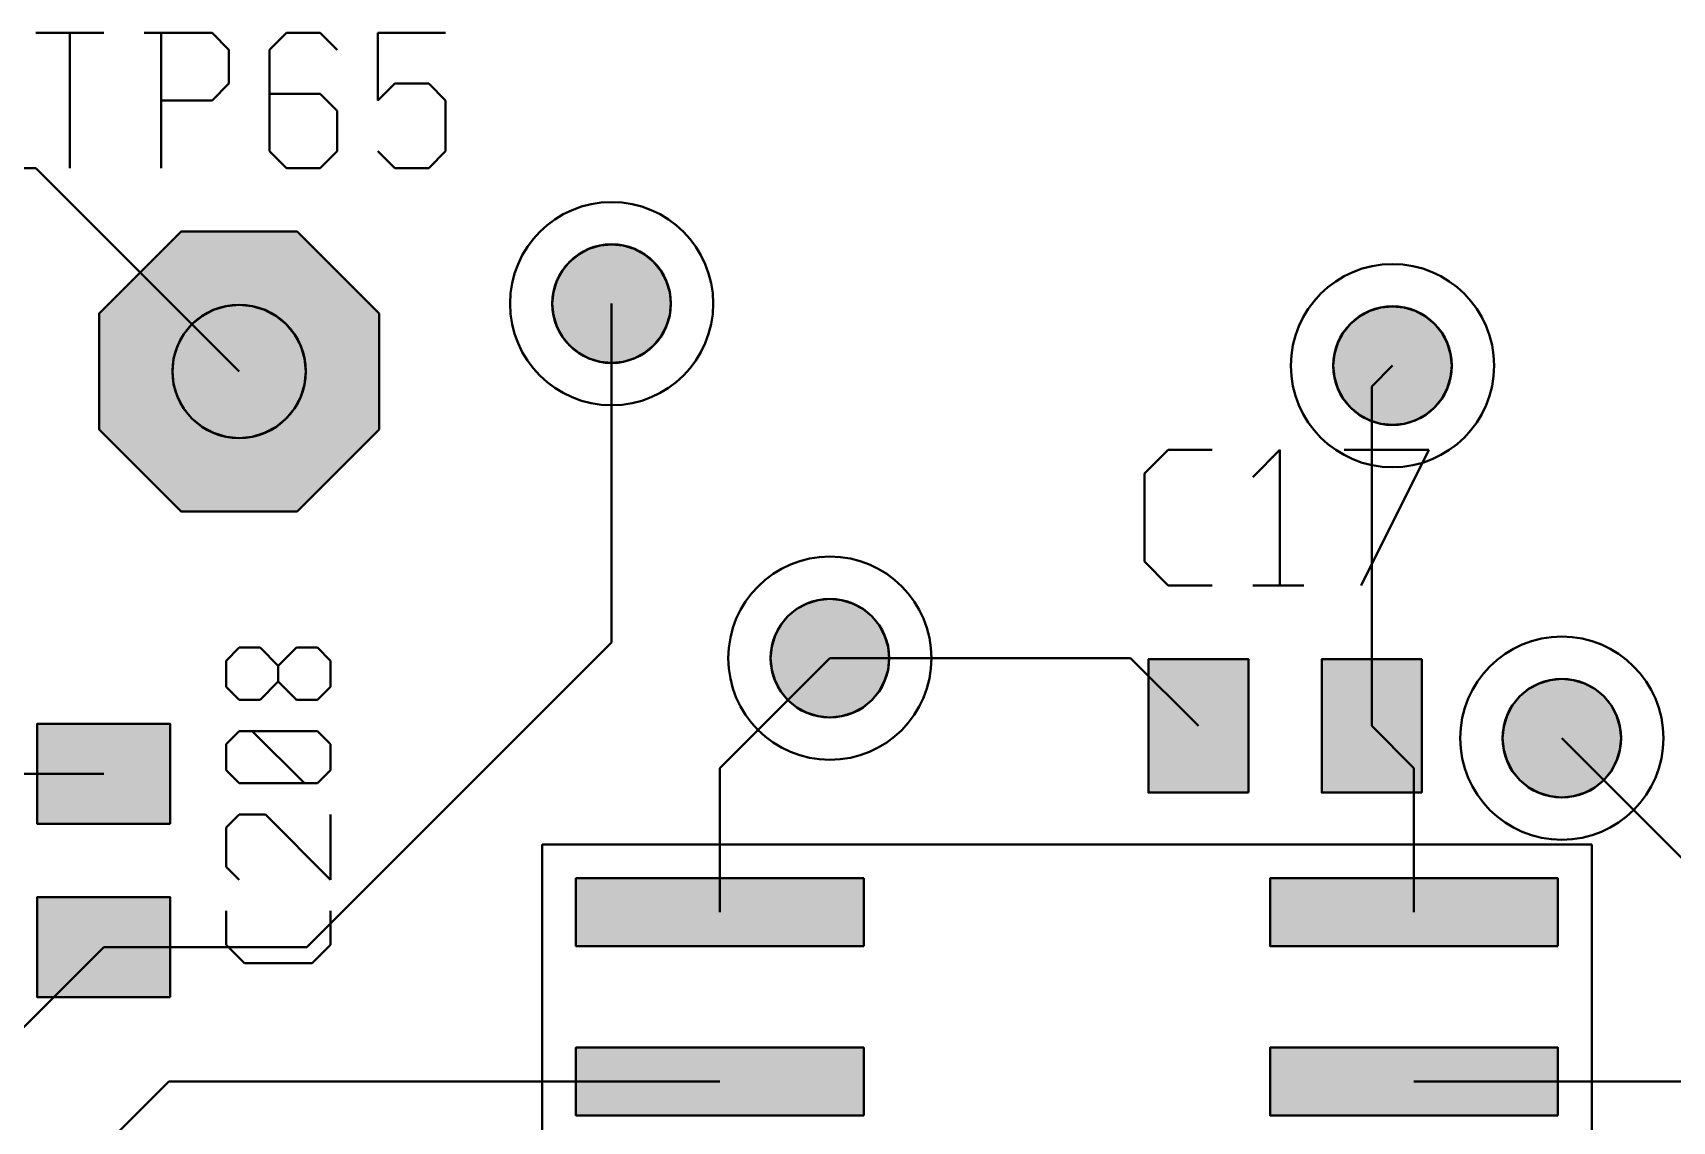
# Model space of a CAD drawing. Header units: millimetres. Extents: x 3 to 131, y 2 to 65.
# Drawn here: x 63.37 to 75.67, y 40.94 to 49.11 of the extents above; entities that cross this region are included whole.
import ezdxf

# ---------------------------------------------------------------- set-up
doc = ezdxf.new("R2010")
doc.units = ezdxf.units.MM
for name, color, linetype in [('bottom_copper', 7, 'Continuous'), ('drill_plated', 7, 'Continuous'), ('top_copper', 7, 'Continuous'), ('top_silk', 7, 'Continuous')]:
    doc.layers.add(name, color=color, linetype=linetype)

msp = doc.modelspace()

# ---------------------------------------------------------------- hatches: boundary and pattern name
at = {"layer": 'bottom_copper', "lineweight": 40}
for points in [[(65.971, 46.131), (65.356, 45.516), (64.486, 45.516), (63.871, 46.131), (63.871, 47), (64.486, 47.615), (65.356, 47.615), (65.971, 47), (65.971, 46.131)], [(68.151, 46.987), (68.125, 46.903), (68.084, 46.827), (68.029, 46.759), (67.962, 46.704), (67.885, 46.663), (67.802, 46.638), (67.715, 46.629), (67.628, 46.638), (67.545, 46.663), (67.468, 46.704), (67.4, 46.759), (67.345, 46.827), (67.304, 46.903), (67.279, 46.987), (67.27, 47.074), (67.279, 47.16), (67.304, 47.244), (67.345, 47.32), (67.4, 47.388), (67.468, 47.443), (67.545, 47.484), (67.628, 47.509), (67.715, 47.518), (67.802, 47.509), (67.885, 47.484), (67.962, 47.443), (68.029, 47.388), (68.084, 47.32), (68.125, 47.244), (68.151, 47.16), (68.159, 47.074), (68.151, 46.987)], [(65.411, 46.468), (65.383, 46.374), (65.337, 46.288), (65.274, 46.212), (65.199, 46.15), (65.112, 46.104), (65.018, 46.075), (64.921, 46.066), (64.823, 46.075), (64.729, 46.104), (64.643, 46.15), (64.567, 46.212), (64.505, 46.288), (64.459, 46.374), (64.43, 46.468), (64.421, 46.566), (64.43, 46.663), (64.459, 46.757), (64.505, 46.843), (64.567, 46.919), (64.643, 46.981), (64.729, 47.027), (64.823, 47.056), (64.921, 47.066), (65.018, 47.056), (65.112, 47.027), (65.199, 46.981), (65.274, 46.919), (65.337, 46.843), (65.383, 46.757), (65.411, 46.663), (65.421, 46.566), (65.411, 46.468)], [(74.008, 46.522), (73.982, 46.438), (73.941, 46.362), (73.886, 46.294), (73.819, 46.239), (73.742, 46.198), (73.659, 46.173), (73.572, 46.164), (73.485, 46.173), (73.402, 46.198), (73.325, 46.239), (73.257, 46.294), (73.202, 46.362), (73.161, 46.438), (73.136, 46.522), (73.127, 46.609), (73.136, 46.695), (73.161, 46.779), (73.202, 46.856), (73.257, 46.923), (73.325, 46.978), (73.402, 47.019), (73.485, 47.045), (73.572, 47.053), (73.659, 47.045), (73.742, 47.019), (73.819, 46.978), (73.886, 46.923), (73.941, 46.856), (73.982, 46.779), (74.008, 46.695), (74.016, 46.609), (74.008, 46.522)], [(69.788, 44.328), (69.762, 44.244), (69.721, 44.168), (69.666, 44.1), (69.599, 44.045), (69.522, 44.004), (69.439, 43.979), (69.352, 43.97), (69.265, 43.979), (69.182, 44.004), (69.105, 44.045), (69.037, 44.1), (68.982, 44.168), (68.941, 44.244), (68.916, 44.328), (68.907, 44.415), (68.916, 44.501), (68.941, 44.585), (68.982, 44.662), (69.037, 44.729), (69.105, 44.784), (69.182, 44.825), (69.265, 44.851), (69.352, 44.859), (69.439, 44.851), (69.522, 44.825), (69.599, 44.784), (69.666, 44.729), (69.721, 44.662), (69.762, 44.585), (69.788, 44.501), (69.796, 44.415), (69.788, 44.328)], [(75.278, 43.728), (75.252, 43.644), (75.211, 43.568), (75.156, 43.5), (75.089, 43.445), (75.012, 43.404), (74.929, 43.379), (74.842, 43.37), (74.755, 43.379), (74.672, 43.404), (74.595, 43.445), (74.527, 43.5), (74.472, 43.568), (74.431, 43.644), (74.406, 43.728), (74.397, 43.815), (74.406, 43.901), (74.431, 43.985), (74.472, 44.062), (74.527, 44.129), (74.595, 44.184), (74.672, 44.225), (74.755, 44.251), (74.842, 44.259), (74.929, 44.251), (75.012, 44.225), (75.089, 44.184), (75.156, 44.129), (75.211, 44.062), (75.252, 43.985), (75.278, 43.901), (75.286, 43.815), (75.278, 43.728)]]:
    msp.add_hatch(color=7, dxfattribs=at).paths.add_polyline_path(points, flags=0)
at = {"layer": 'drill_plated', "lineweight": 40}
for points in [[(68.151, 46.987), (68.125, 46.903), (68.084, 46.827), (68.029, 46.759), (67.962, 46.704), (67.885, 46.663), (67.802, 46.638), (67.715, 46.629), (67.628, 46.638), (67.545, 46.663), (67.468, 46.704), (67.4, 46.759), (67.345, 46.827), (67.304, 46.903), (67.279, 46.987), (67.27, 47.074), (67.279, 47.16), (67.304, 47.244), (67.345, 47.32), (67.4, 47.388), (67.468, 47.443), (67.545, 47.484), (67.628, 47.509), (67.715, 47.518), (67.802, 47.509), (67.885, 47.484), (67.962, 47.443), (68.029, 47.388), (68.084, 47.32), (68.125, 47.244), (68.151, 47.16), (68.159, 47.074), (68.151, 46.987)], [(65.411, 46.468), (65.383, 46.374), (65.337, 46.288), (65.274, 46.212), (65.199, 46.15), (65.112, 46.104), (65.018, 46.075), (64.921, 46.066), (64.823, 46.075), (64.729, 46.104), (64.643, 46.15), (64.567, 46.212), (64.505, 46.288), (64.459, 46.374), (64.43, 46.468), (64.421, 46.566), (64.43, 46.663), (64.459, 46.757), (64.505, 46.843), (64.567, 46.919), (64.643, 46.981), (64.729, 47.027), (64.823, 47.056), (64.921, 47.066), (65.018, 47.056), (65.112, 47.027), (65.199, 46.981), (65.274, 46.919), (65.337, 46.843), (65.383, 46.757), (65.411, 46.663), (65.421, 46.566), (65.411, 46.468)], [(74.008, 46.522), (73.982, 46.438), (73.941, 46.362), (73.886, 46.294), (73.819, 46.239), (73.742, 46.198), (73.659, 46.173), (73.572, 46.164), (73.485, 46.173), (73.402, 46.198), (73.325, 46.239), (73.257, 46.294), (73.202, 46.362), (73.161, 46.438), (73.136, 46.522), (73.127, 46.609), (73.136, 46.695), (73.161, 46.779), (73.202, 46.856), (73.257, 46.923), (73.325, 46.978), (73.402, 47.019), (73.485, 47.045), (73.572, 47.053), (73.659, 47.045), (73.742, 47.019), (73.819, 46.978), (73.886, 46.923), (73.941, 46.856), (73.982, 46.779), (74.008, 46.695), (74.016, 46.609), (74.008, 46.522)], [(69.788, 44.328), (69.762, 44.244), (69.721, 44.168), (69.666, 44.1), (69.599, 44.045), (69.522, 44.004), (69.439, 43.979), (69.352, 43.97), (69.265, 43.979), (69.182, 44.004), (69.105, 44.045), (69.037, 44.1), (68.982, 44.168), (68.941, 44.244), (68.916, 44.328), (68.907, 44.415), (68.916, 44.501), (68.941, 44.585), (68.982, 44.662), (69.037, 44.729), (69.105, 44.784), (69.182, 44.825), (69.265, 44.851), (69.352, 44.859), (69.439, 44.851), (69.522, 44.825), (69.599, 44.784), (69.666, 44.729), (69.721, 44.662), (69.762, 44.585), (69.788, 44.501), (69.796, 44.415), (69.788, 44.328)], [(75.278, 43.728), (75.252, 43.644), (75.211, 43.568), (75.156, 43.5), (75.089, 43.445), (75.012, 43.404), (74.929, 43.379), (74.842, 43.37), (74.755, 43.379), (74.672, 43.404), (74.595, 43.445), (74.527, 43.5), (74.472, 43.568), (74.431, 43.644), (74.406, 43.728), (74.397, 43.815), (74.406, 43.901), (74.431, 43.985), (74.472, 44.062), (74.527, 44.129), (74.595, 44.184), (74.672, 44.225), (74.755, 44.251), (74.842, 44.259), (74.929, 44.251), (75.012, 44.225), (75.089, 44.184), (75.156, 44.129), (75.211, 44.062), (75.252, 43.985), (75.278, 43.901), (75.286, 43.815), (75.278, 43.728)]]:
    msp.add_hatch(color=7, dxfattribs=at).paths.add_polyline_path(points, flags=0)
at = {"layer": 'top_copper', "lineweight": 40}
for points in [[(65.971, 46.131), (65.356, 45.516), (64.486, 45.516), (63.871, 46.131), (63.871, 47), (64.486, 47.615), (65.356, 47.615), (65.971, 47), (65.971, 46.131)], [(68.151, 46.987), (68.125, 46.903), (68.084, 46.827), (68.029, 46.759), (67.962, 46.704), (67.885, 46.663), (67.802, 46.638), (67.715, 46.629), (67.628, 46.638), (67.545, 46.663), (67.468, 46.704), (67.4, 46.759), (67.345, 46.827), (67.304, 46.903), (67.279, 46.987), (67.27, 47.074), (67.279, 47.16), (67.304, 47.244), (67.345, 47.32), (67.4, 47.388), (67.468, 47.443), (67.545, 47.484), (67.628, 47.509), (67.715, 47.518), (67.802, 47.509), (67.885, 47.484), (67.962, 47.443), (68.029, 47.388), (68.084, 47.32), (68.125, 47.244), (68.151, 47.16), (68.159, 47.074), (68.151, 46.987)], [(65.411, 46.468), (65.383, 46.374), (65.337, 46.288), (65.274, 46.212), (65.199, 46.15), (65.112, 46.104), (65.018, 46.075), (64.921, 46.066), (64.823, 46.075), (64.729, 46.104), (64.643, 46.15), (64.567, 46.212), (64.505, 46.288), (64.459, 46.374), (64.43, 46.468), (64.421, 46.566), (64.43, 46.663), (64.459, 46.757), (64.505, 46.843), (64.567, 46.919), (64.643, 46.981), (64.729, 47.027), (64.823, 47.056), (64.921, 47.066), (65.018, 47.056), (65.112, 47.027), (65.199, 46.981), (65.274, 46.919), (65.337, 46.843), (65.383, 46.757), (65.411, 46.663), (65.421, 46.566), (65.411, 46.468)], [(74.008, 46.522), (73.982, 46.438), (73.941, 46.362), (73.886, 46.294), (73.819, 46.239), (73.742, 46.198), (73.659, 46.173), (73.572, 46.164), (73.485, 46.173), (73.402, 46.198), (73.325, 46.239), (73.257, 46.294), (73.202, 46.362), (73.161, 46.438), (73.136, 46.522), (73.127, 46.609), (73.136, 46.695), (73.161, 46.779), (73.202, 46.856), (73.257, 46.923), (73.325, 46.978), (73.402, 47.019), (73.485, 47.045), (73.572, 47.053), (73.659, 47.045), (73.742, 47.019), (73.819, 46.978), (73.886, 46.923), (73.941, 46.856), (73.982, 46.779), (74.008, 46.695), (74.016, 46.609), (74.008, 46.522)], [(69.788, 44.328), (69.762, 44.244), (69.721, 44.168), (69.666, 44.1), (69.599, 44.045), (69.522, 44.004), (69.439, 43.979), (69.352, 43.97), (69.265, 43.979), (69.182, 44.004), (69.105, 44.045), (69.037, 44.1), (68.982, 44.168), (68.941, 44.244), (68.916, 44.328), (68.907, 44.415), (68.916, 44.501), (68.941, 44.585), (68.982, 44.662), (69.037, 44.729), (69.105, 44.784), (69.182, 44.825), (69.265, 44.851), (69.352, 44.859), (69.439, 44.851), (69.522, 44.825), (69.599, 44.784), (69.666, 44.729), (69.721, 44.662), (69.762, 44.585), (69.788, 44.501), (69.796, 44.415), (69.788, 44.328)], [(72.491, 43.407), (71.741, 43.407), (71.741, 44.407), (72.491, 44.407), (72.491, 43.407)], [(73.791, 43.407), (73.041, 43.407), (73.041, 44.407), (73.791, 44.407), (73.791, 43.407)], [(75.278, 43.728), (75.252, 43.644), (75.211, 43.568), (75.156, 43.5), (75.089, 43.445), (75.012, 43.404), (74.929, 43.379), (74.842, 43.37), (74.755, 43.379), (74.672, 43.404), (74.595, 43.445), (74.527, 43.5), (74.472, 43.568), (74.431, 43.644), (74.406, 43.728), (74.397, 43.815), (74.406, 43.901), (74.431, 43.985), (74.472, 44.062), (74.527, 44.129), (74.595, 44.184), (74.672, 44.225), (74.755, 44.251), (74.842, 44.259), (74.929, 44.251), (75.012, 44.225), (75.089, 44.184), (75.156, 44.129), (75.211, 44.062), (75.252, 43.985), (75.278, 43.901), (75.286, 43.815), (75.278, 43.728)], [(64.405, 43.173), (63.405, 43.173), (63.405, 43.922), (64.405, 43.922), (64.405, 43.173)], [(69.606, 42.256), (67.447, 42.256), (67.447, 42.764), (69.606, 42.764), (69.606, 42.256)], [(74.813, 42.256), (72.654, 42.256), (72.654, 42.764), (74.813, 42.764), (74.813, 42.256)], [(64.405, 41.873), (63.405, 41.873), (63.405, 42.622), (64.405, 42.622), (64.405, 41.873)], [(69.606, 40.986), (67.447, 40.986), (67.447, 41.494), (69.606, 41.494), (69.606, 40.986)], [(74.813, 40.986), (72.654, 40.986), (72.654, 41.494), (74.813, 41.494), (74.813, 40.986)]]:
    msp.add_hatch(color=7, dxfattribs=at).paths.add_polyline_path(points, flags=0)

# ---------------------------------------------------------------- linework, layer by layer
at = {"layer": 'bottom_copper', "color": 7, "lineweight": 40}
for p, q in [((64.486, 47.615), (63.871, 47)), ((65.356, 47.615), (64.486, 47.615)), ((65.971, 47), (65.356, 47.615)), ((63.871, 47), (63.871, 46.131)), ((65.971, 46.131), (65.971, 47)), ((63.871, 46.131), (64.486, 45.516)), ((65.356, 45.516), (65.971, 46.131)), ((64.486, 45.516), (65.356, 45.516))]:
    msp.add_line(p, q, dxfattribs=at)
for points in [[(65.971, 46.131), (65.356, 45.516), (64.486, 45.516), (63.871, 46.131), (63.871, 47), (64.486, 47.615), (65.356, 47.615), (65.971, 47), (65.971, 46.131)], [(68.151, 46.987), (68.125, 46.903), (68.084, 46.827), (68.029, 46.759), (67.962, 46.704), (67.885, 46.663), (67.802, 46.638), (67.715, 46.629), (67.628, 46.638), (67.545, 46.663), (67.468, 46.704), (67.4, 46.759), (67.345, 46.827), (67.304, 46.903), (67.279, 46.987), (67.27, 47.074), (67.279, 47.16), (67.304, 47.244), (67.345, 47.32), (67.4, 47.388), (67.468, 47.443), (67.545, 47.484), (67.628, 47.509), (67.715, 47.518), (67.802, 47.509), (67.885, 47.484), (67.962, 47.443), (68.029, 47.388), (68.084, 47.32), (68.125, 47.244), (68.151, 47.16), (68.159, 47.074), (68.151, 46.987)], [(65.411, 46.468), (65.383, 46.374), (65.337, 46.288), (65.274, 46.212), (65.199, 46.15), (65.112, 46.104), (65.018, 46.075), (64.921, 46.066), (64.823, 46.075), (64.729, 46.104), (64.643, 46.15), (64.567, 46.212), (64.505, 46.288), (64.459, 46.374), (64.43, 46.468), (64.421, 46.566), (64.43, 46.663), (64.459, 46.757), (64.505, 46.843), (64.567, 46.919), (64.643, 46.981), (64.729, 47.027), (64.823, 47.056), (64.921, 47.066), (65.018, 47.056), (65.112, 47.027), (65.199, 46.981), (65.274, 46.919), (65.337, 46.843), (65.383, 46.757), (65.411, 46.663), (65.421, 46.566), (65.411, 46.468)], [(74.008, 46.522), (73.982, 46.438), (73.941, 46.362), (73.886, 46.294), (73.819, 46.239), (73.742, 46.198), (73.659, 46.173), (73.572, 46.164), (73.485, 46.173), (73.402, 46.198), (73.325, 46.239), (73.257, 46.294), (73.202, 46.362), (73.161, 46.438), (73.136, 46.522), (73.127, 46.609), (73.136, 46.695), (73.161, 46.779), (73.202, 46.856), (73.257, 46.923), (73.325, 46.978), (73.402, 47.019), (73.485, 47.045), (73.572, 47.053), (73.659, 47.045), (73.742, 47.019), (73.819, 46.978), (73.886, 46.923), (73.941, 46.856), (73.982, 46.779), (74.008, 46.695), (74.016, 46.609), (74.008, 46.522)], [(69.788, 44.328), (69.762, 44.244), (69.721, 44.168), (69.666, 44.1), (69.599, 44.045), (69.522, 44.004), (69.439, 43.979), (69.352, 43.97), (69.265, 43.979), (69.182, 44.004), (69.105, 44.045), (69.037, 44.1), (68.982, 44.168), (68.941, 44.244), (68.916, 44.328), (68.907, 44.415), (68.916, 44.501), (68.941, 44.585), (68.982, 44.662), (69.037, 44.729), (69.105, 44.784), (69.182, 44.825), (69.265, 44.851), (69.352, 44.859), (69.439, 44.851), (69.522, 44.825), (69.599, 44.784), (69.666, 44.729), (69.721, 44.662), (69.762, 44.585), (69.788, 44.501), (69.796, 44.415), (69.788, 44.328)], [(75.278, 43.728), (75.252, 43.644), (75.211, 43.568), (75.156, 43.5), (75.089, 43.445), (75.012, 43.404), (74.929, 43.379), (74.842, 43.37), (74.755, 43.379), (74.672, 43.404), (74.595, 43.445), (74.527, 43.5), (74.472, 43.568), (74.431, 43.644), (74.406, 43.728), (74.397, 43.815), (74.406, 43.901), (74.431, 43.985), (74.472, 44.062), (74.527, 44.129), (74.595, 44.184), (74.672, 44.225), (74.755, 44.251), (74.842, 44.259), (74.929, 44.251), (75.012, 44.225), (75.089, 44.184), (75.156, 44.129), (75.211, 44.062), (75.252, 43.985), (75.278, 43.901), (75.286, 43.815), (75.278, 43.728)]]:
    msp.add_lwpolyline(points, close=True, dxfattribs=at)
for centre, major_axis in [((67.715, 47.074), (0.762, 0)), ((67.715, 47.074), (0.445, 0)), ((73.572, 46.609), (0.762, 0)), ((64.921, 46.566), (0.5, 0)), ((73.572, 46.609), (0.445, 0)), ((69.352, 44.415), (0.762, 0)), ((69.352, 44.415), (0.445, 0)), ((74.842, 43.815), (0.762, 0)), ((74.842, 43.815), (0.445, 0))]:
    msp.add_ellipse(centre, major_axis=major_axis, ratio=1, dxfattribs=at)
at = {"layer": 'drill_plated', "color": 7, "lineweight": 40}
for points in [[(68.151, 46.987), (68.125, 46.903), (68.084, 46.827), (68.029, 46.759), (67.962, 46.704), (67.885, 46.663), (67.802, 46.638), (67.715, 46.629), (67.628, 46.638), (67.545, 46.663), (67.468, 46.704), (67.4, 46.759), (67.345, 46.827), (67.304, 46.903), (67.279, 46.987), (67.27, 47.074), (67.279, 47.16), (67.304, 47.244), (67.345, 47.32), (67.4, 47.388), (67.468, 47.443), (67.545, 47.484), (67.628, 47.509), (67.715, 47.518), (67.802, 47.509), (67.885, 47.484), (67.962, 47.443), (68.029, 47.388), (68.084, 47.32), (68.125, 47.244), (68.151, 47.16), (68.159, 47.074), (68.151, 46.987)], [(65.411, 46.468), (65.383, 46.374), (65.337, 46.288), (65.274, 46.212), (65.199, 46.15), (65.112, 46.104), (65.018, 46.075), (64.921, 46.066), (64.823, 46.075), (64.729, 46.104), (64.643, 46.15), (64.567, 46.212), (64.505, 46.288), (64.459, 46.374), (64.43, 46.468), (64.421, 46.566), (64.43, 46.663), (64.459, 46.757), (64.505, 46.843), (64.567, 46.919), (64.643, 46.981), (64.729, 47.027), (64.823, 47.056), (64.921, 47.066), (65.018, 47.056), (65.112, 47.027), (65.199, 46.981), (65.274, 46.919), (65.337, 46.843), (65.383, 46.757), (65.411, 46.663), (65.421, 46.566), (65.411, 46.468)], [(74.008, 46.522), (73.982, 46.438), (73.941, 46.362), (73.886, 46.294), (73.819, 46.239), (73.742, 46.198), (73.659, 46.173), (73.572, 46.164), (73.485, 46.173), (73.402, 46.198), (73.325, 46.239), (73.257, 46.294), (73.202, 46.362), (73.161, 46.438), (73.136, 46.522), (73.127, 46.609), (73.136, 46.695), (73.161, 46.779), (73.202, 46.856), (73.257, 46.923), (73.325, 46.978), (73.402, 47.019), (73.485, 47.045), (73.572, 47.053), (73.659, 47.045), (73.742, 47.019), (73.819, 46.978), (73.886, 46.923), (73.941, 46.856), (73.982, 46.779), (74.008, 46.695), (74.016, 46.609), (74.008, 46.522)], [(69.788, 44.328), (69.762, 44.244), (69.721, 44.168), (69.666, 44.1), (69.599, 44.045), (69.522, 44.004), (69.439, 43.979), (69.352, 43.97), (69.265, 43.979), (69.182, 44.004), (69.105, 44.045), (69.037, 44.1), (68.982, 44.168), (68.941, 44.244), (68.916, 44.328), (68.907, 44.415), (68.916, 44.501), (68.941, 44.585), (68.982, 44.662), (69.037, 44.729), (69.105, 44.784), (69.182, 44.825), (69.265, 44.851), (69.352, 44.859), (69.439, 44.851), (69.522, 44.825), (69.599, 44.784), (69.666, 44.729), (69.721, 44.662), (69.762, 44.585), (69.788, 44.501), (69.796, 44.415), (69.788, 44.328)], [(75.278, 43.728), (75.252, 43.644), (75.211, 43.568), (75.156, 43.5), (75.089, 43.445), (75.012, 43.404), (74.929, 43.379), (74.842, 43.37), (74.755, 43.379), (74.672, 43.404), (74.595, 43.445), (74.527, 43.5), (74.472, 43.568), (74.431, 43.644), (74.406, 43.728), (74.397, 43.815), (74.406, 43.901), (74.431, 43.985), (74.472, 44.062), (74.527, 44.129), (74.595, 44.184), (74.672, 44.225), (74.755, 44.251), (74.842, 44.259), (74.929, 44.251), (75.012, 44.225), (75.089, 44.184), (75.156, 44.129), (75.211, 44.062), (75.252, 43.985), (75.278, 43.901), (75.286, 43.815), (75.278, 43.728)]]:
    msp.add_lwpolyline(points, close=True, dxfattribs=at)
for centre, major_axis in [((67.715, 47.074), (0.445, 0)), ((64.921, 46.566), (0.5, 0)), ((73.572, 46.609), (0.445, 0)), ((69.352, 44.415), (0.445, 0)), ((74.842, 43.815), (0.445, 0))]:
    msp.add_ellipse(centre, major_axis=major_axis, ratio=1, dxfattribs=at)
at = {"layer": 'top_copper', "color": 7, "lineweight": 40}
for p, q in [((60.095, 48.09), (63.397, 48.09)), ((63.397, 48.09), (64.921, 46.566)), ((64.486, 47.615), (63.871, 47)), ((65.356, 47.615), (64.486, 47.615)), ((65.971, 47), (65.356, 47.615)), ((63.871, 47), (63.871, 46.131)), ((65.971, 46.131), (65.971, 47)), ((67.715, 47.074), (67.715, 44.533)), ((73.416, 46.453), (73.572, 46.609)), ((73.416, 43.907), (73.416, 46.453)), ((63.871, 46.131), (64.486, 45.516)), ((65.356, 45.516), (65.971, 46.131)), ((64.486, 45.516), (65.356, 45.516)), ((65.429, 42.248), (67.715, 44.533)), ((68.526, 43.589), (69.352, 44.415)), ((69.352, 44.415), (71.608, 44.415)), ((71.608, 44.415), (72.116, 43.907)), ((72.491, 44.407), (71.741, 44.407)), ((71.741, 44.407), (71.741, 43.407)), ((72.491, 43.407), (72.491, 44.407)), ((73.791, 44.407), (73.041, 44.407)), ((73.041, 44.407), (73.041, 43.407)), ((73.791, 43.407), (73.791, 44.407)), ((63.405, 43.922), (63.405, 43.173)), ((64.405, 43.922), (63.405, 43.922)), ((64.405, 43.173), (64.405, 43.922)), ((73.733, 43.589), (73.416, 43.907)), ((76.032, 42.625), (74.842, 43.815)), ((63.905, 43.547), (62.411, 43.547)), ((68.526, 42.51), (68.526, 43.589)), ((73.733, 42.51), (73.733, 43.589)), ((71.741, 43.407), (72.491, 43.407)), ((73.041, 43.407), (73.791, 43.407)), ((63.405, 43.173), (64.405, 43.173)), ((67.447, 42.764), (67.447, 42.256)), ((69.606, 42.764), (67.447, 42.764)), ((69.606, 42.256), (69.606, 42.764)), ((72.654, 42.764), (72.654, 42.256)), ((74.813, 42.764), (72.654, 42.764)), ((74.813, 42.256), (74.813, 42.764)), ((63.405, 42.622), (63.405, 41.873)), ((64.405, 42.622), (63.405, 42.622)), ((64.405, 41.873), (64.405, 42.622)), ((62.635, 40.977), (63.905, 42.248)), ((63.905, 42.248), (65.429, 42.248)), ((67.447, 42.256), (69.606, 42.256)), ((72.654, 42.256), (74.813, 42.256)), ((63.405, 41.873), (64.405, 41.873)), ((67.447, 41.494), (67.447, 40.986)), ((69.606, 41.494), (67.447, 41.494)), ((69.606, 40.986), (69.606, 41.494)), ((72.654, 41.494), (72.654, 40.986)), ((74.813, 41.494), (72.654, 41.494)), ((74.813, 40.986), (74.813, 41.494)), ((64.393, 41.24), (63.92, 40.767)), ((68.526, 41.24), (64.393, 41.24)), ((73.733, 41.24), (76.083, 41.24)), ((67.447, 40.986), (69.606, 40.986)), ((72.654, 40.986), (74.813, 40.986))]:
    msp.add_line(p, q, dxfattribs=at)
for points in [[(65.971, 46.131), (65.356, 45.516), (64.486, 45.516), (63.871, 46.131), (63.871, 47), (64.486, 47.615), (65.356, 47.615), (65.971, 47), (65.971, 46.131)], [(68.151, 46.987), (68.125, 46.903), (68.084, 46.827), (68.029, 46.759), (67.962, 46.704), (67.885, 46.663), (67.802, 46.638), (67.715, 46.629), (67.628, 46.638), (67.545, 46.663), (67.468, 46.704), (67.4, 46.759), (67.345, 46.827), (67.304, 46.903), (67.279, 46.987), (67.27, 47.074), (67.279, 47.16), (67.304, 47.244), (67.345, 47.32), (67.4, 47.388), (67.468, 47.443), (67.545, 47.484), (67.628, 47.509), (67.715, 47.518), (67.802, 47.509), (67.885, 47.484), (67.962, 47.443), (68.029, 47.388), (68.084, 47.32), (68.125, 47.244), (68.151, 47.16), (68.159, 47.074), (68.151, 46.987)], [(65.411, 46.468), (65.383, 46.374), (65.337, 46.288), (65.274, 46.212), (65.199, 46.15), (65.112, 46.104), (65.018, 46.075), (64.921, 46.066), (64.823, 46.075), (64.729, 46.104), (64.643, 46.15), (64.567, 46.212), (64.505, 46.288), (64.459, 46.374), (64.43, 46.468), (64.421, 46.566), (64.43, 46.663), (64.459, 46.757), (64.505, 46.843), (64.567, 46.919), (64.643, 46.981), (64.729, 47.027), (64.823, 47.056), (64.921, 47.066), (65.018, 47.056), (65.112, 47.027), (65.199, 46.981), (65.274, 46.919), (65.337, 46.843), (65.383, 46.757), (65.411, 46.663), (65.421, 46.566), (65.411, 46.468)], [(74.008, 46.522), (73.982, 46.438), (73.941, 46.362), (73.886, 46.294), (73.819, 46.239), (73.742, 46.198), (73.659, 46.173), (73.572, 46.164), (73.485, 46.173), (73.402, 46.198), (73.325, 46.239), (73.257, 46.294), (73.202, 46.362), (73.161, 46.438), (73.136, 46.522), (73.127, 46.609), (73.136, 46.695), (73.161, 46.779), (73.202, 46.856), (73.257, 46.923), (73.325, 46.978), (73.402, 47.019), (73.485, 47.045), (73.572, 47.053), (73.659, 47.045), (73.742, 47.019), (73.819, 46.978), (73.886, 46.923), (73.941, 46.856), (73.982, 46.779), (74.008, 46.695), (74.016, 46.609), (74.008, 46.522)], [(69.788, 44.328), (69.762, 44.244), (69.721, 44.168), (69.666, 44.1), (69.599, 44.045), (69.522, 44.004), (69.439, 43.979), (69.352, 43.97), (69.265, 43.979), (69.182, 44.004), (69.105, 44.045), (69.037, 44.1), (68.982, 44.168), (68.941, 44.244), (68.916, 44.328), (68.907, 44.415), (68.916, 44.501), (68.941, 44.585), (68.982, 44.662), (69.037, 44.729), (69.105, 44.784), (69.182, 44.825), (69.265, 44.851), (69.352, 44.859), (69.439, 44.851), (69.522, 44.825), (69.599, 44.784), (69.666, 44.729), (69.721, 44.662), (69.762, 44.585), (69.788, 44.501), (69.796, 44.415), (69.788, 44.328)], [(72.491, 43.407), (71.741, 43.407), (71.741, 44.407), (72.491, 44.407), (72.491, 43.407)], [(73.791, 43.407), (73.041, 43.407), (73.041, 44.407), (73.791, 44.407), (73.791, 43.407)], [(75.278, 43.728), (75.252, 43.644), (75.211, 43.568), (75.156, 43.5), (75.089, 43.445), (75.012, 43.404), (74.929, 43.379), (74.842, 43.37), (74.755, 43.379), (74.672, 43.404), (74.595, 43.445), (74.527, 43.5), (74.472, 43.568), (74.431, 43.644), (74.406, 43.728), (74.397, 43.815), (74.406, 43.901), (74.431, 43.985), (74.472, 44.062), (74.527, 44.129), (74.595, 44.184), (74.672, 44.225), (74.755, 44.251), (74.842, 44.259), (74.929, 44.251), (75.012, 44.225), (75.089, 44.184), (75.156, 44.129), (75.211, 44.062), (75.252, 43.985), (75.278, 43.901), (75.286, 43.815), (75.278, 43.728)], [(64.405, 43.173), (63.405, 43.173), (63.405, 43.922), (64.405, 43.922), (64.405, 43.173)], [(69.606, 42.256), (67.447, 42.256), (67.447, 42.764), (69.606, 42.764), (69.606, 42.256)], [(74.813, 42.256), (72.654, 42.256), (72.654, 42.764), (74.813, 42.764), (74.813, 42.256)], [(64.405, 41.873), (63.405, 41.873), (63.405, 42.622), (64.405, 42.622), (64.405, 41.873)], [(69.606, 40.986), (67.447, 40.986), (67.447, 41.494), (69.606, 41.494), (69.606, 40.986)], [(74.813, 40.986), (72.654, 40.986), (72.654, 41.494), (74.813, 41.494), (74.813, 40.986)]]:
    msp.add_lwpolyline(points, close=True, dxfattribs=at)
for centre, major_axis in [((67.715, 47.074), (0.762, 0)), ((67.715, 47.074), (0.445, 0)), ((73.572, 46.609), (0.762, 0)), ((64.921, 46.566), (0.5, 0)), ((73.572, 46.609), (0.445, 0)), ((69.352, 44.415), (0.762, 0)), ((69.352, 44.415), (0.445, 0)), ((74.842, 43.815), (0.762, 0)), ((74.842, 43.815), (0.445, 0))]:
    msp.add_ellipse(centre, major_axis=major_axis, ratio=1, dxfattribs=at)
at = {"layer": 'top_silk', "color": 7, "lineweight": 40}
for p, q in [((63.397, 49.105), (63.905, 49.105)), ((63.651, 49.105), (63.651, 48.09)), ((64.21, 49.105), (64.718, 49.105)), ((64.337, 49.105), (64.337, 48.09)), ((64.718, 49.105), (64.845, 48.978)), ((65.149, 48.978), (65.276, 49.105)), ((65.276, 49.105), (65.53, 49.105)), ((65.53, 49.105), (65.657, 48.978)), ((65.962, 49.105), (66.47, 49.105)), ((65.962, 49.105), (65.962, 48.597)), ((64.845, 48.978), (64.845, 48.724)), ((65.149, 48.978), (65.149, 48.217)), ((64.718, 48.597), (64.845, 48.724)), ((65.962, 48.597), (66.089, 48.724)), ((66.089, 48.724), (66.343, 48.724)), ((66.343, 48.724), (66.47, 48.597)), ((64.337, 48.597), (64.718, 48.597)), ((65.149, 48.648), (65.53, 48.648)), ((65.53, 48.648), (65.657, 48.521)), ((66.47, 48.597), (66.47, 48.217)), ((65.657, 48.521), (65.657, 48.217)), ((65.149, 48.217), (65.276, 48.09)), ((65.53, 48.09), (65.657, 48.217)), ((65.962, 48.217), (66.089, 48.09)), ((66.343, 48.09), (66.47, 48.217)), ((65.276, 48.09), (65.53, 48.09)), ((66.089, 48.09), (66.343, 48.09)), ((71.712, 45.799), (71.89, 45.977)), ((71.89, 45.977), (72.22, 45.977)), ((72.525, 45.773), (72.728, 45.977)), ((72.728, 45.977), (72.728, 44.961)), ((73.21, 45.977), (73.845, 45.977)), ((73.337, 44.961), (73.845, 45.977)), ((71.712, 45.799), (71.712, 45.139)), ((71.712, 45.139), (71.89, 44.961)), ((71.89, 44.961), (72.22, 44.961)), ((72.525, 44.961), (72.906, 44.961)), ((64.824, 44.396), (64.922, 44.494)), ((64.824, 44.2), (64.824, 44.396)), ((64.922, 44.494), (65.079, 44.494)), ((65.215, 44.357), (65.079, 44.494)), ((65.215, 44.357), (65.352, 44.494)), ((65.352, 44.494), (65.509, 44.494)), ((65.607, 44.396), (65.509, 44.494)), ((65.607, 44.2), (65.607, 44.396)), ((65.215, 44.24), (65.215, 44.357)), ((64.922, 44.103), (64.824, 44.2)), ((65.079, 44.103), (65.215, 44.24)), ((65.352, 44.103), (65.215, 44.24)), ((65.509, 44.103), (65.607, 44.2)), ((64.922, 44.103), (65.079, 44.103)), ((65.352, 44.103), (65.509, 44.103)), ((64.824, 43.77), (64.922, 43.868)), ((64.922, 43.868), (65.509, 43.868)), ((65.411, 43.477), (65.02, 43.868)), ((65.607, 43.77), (65.509, 43.868)), ((64.824, 43.575), (64.824, 43.77)), ((65.607, 43.575), (65.607, 43.77)), ((64.922, 43.477), (64.824, 43.575)), ((65.509, 43.477), (65.607, 43.575)), ((64.922, 43.477), (65.509, 43.477)), ((64.824, 43.144), (64.922, 43.242)), ((64.922, 43.242), (65.118, 43.242)), ((65.607, 42.753), (65.118, 43.242)), ((65.607, 42.753), (65.607, 43.242)), ((64.824, 42.851), (64.824, 43.144)), ((67.193, 43.018), (75.067, 43.018)), ((67.193, 43.018), (67.193, 38.192)), ((75.067, 43.018), (75.067, 38.192)), ((64.922, 42.753), (64.824, 42.851)), ((64.824, 42.264), (64.824, 42.519)), ((65.607, 42.264), (65.607, 42.519)), ((64.961, 42.127), (64.824, 42.264)), ((65.47, 42.127), (65.607, 42.264)), ((64.961, 42.127), (65.47, 42.127))]:
    msp.add_line(p, q, dxfattribs=at)

doc.saveas('drawing.dxf')
